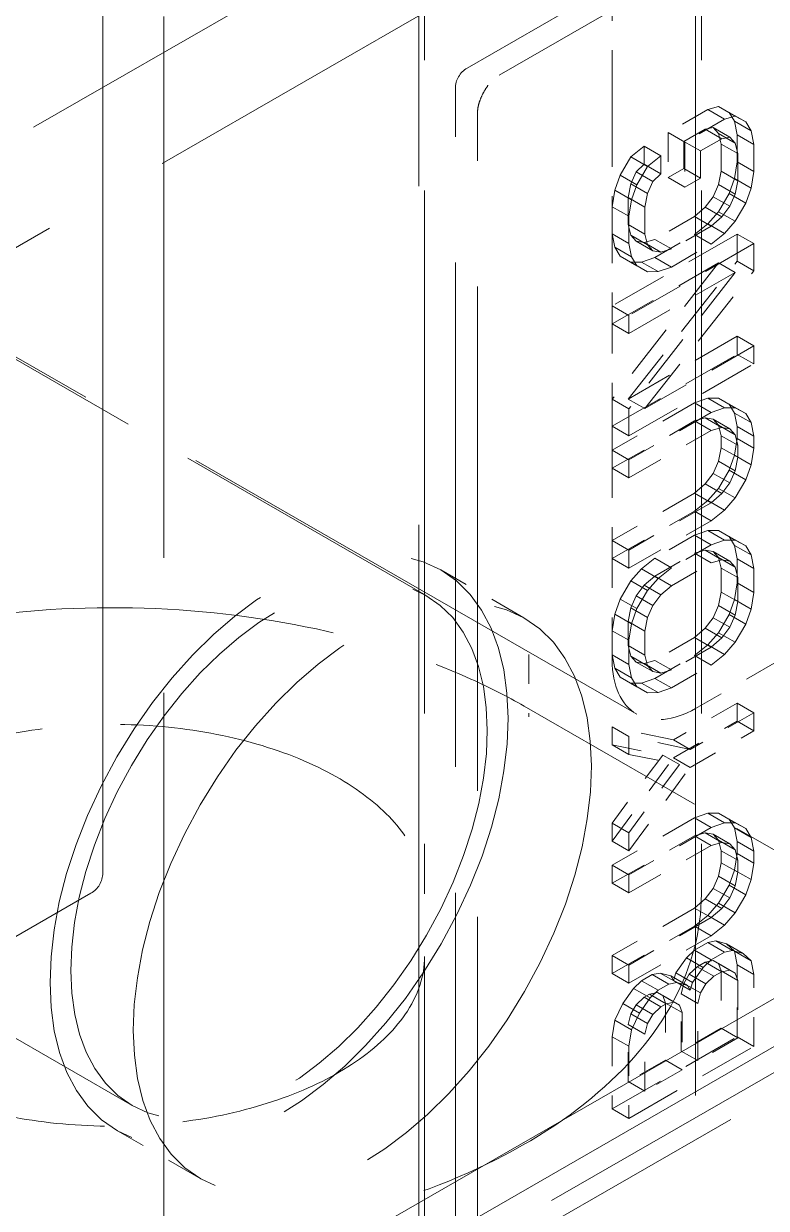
# Model space of a CAD drawing. Header units: millimetres. Extents: x 0 to 2378, y 0 to 1682.
# Drawn here: x 2106.436 to 2108.957, y 1506.38 to 1510.406 of the extents above; entities that cross this region are included whole.
import ezdxf

# ---------------------------------------------------------------- set-up
doc = ezdxf.new("R2010")
doc.units = ezdxf.units.MM
doc.header["$LTSCALE"] = 2
doc.linetypes.add('DASHED', pattern=[0.2067, 0.1654, -0.0413])
doc.layers.add('가려진 것(ISO)', color=2, linetype='DASHED', lineweight=18)

msp = doc.modelspace()

# ---------------------------------------------------------------- linework, layer by layer
at = {"layer": '가려진 것(ISO)', "ltscale": 12.83912}
msp.add_line((2108.7169, 1416.5325), (2108.7169, 1529.354), dxfattribs=at)
at = {"layer": '가려진 것(ISO)', "ltscale": 14.320271}
msp.add_line((2106.7039, 1507.5199), (2106.7039, 1517.1997), dxfattribs=at)
at = {"layer": '가려진 것(ISO)', "ltscale": 13.933224}
msp.add_line((2107.777, 1514.4628), (2107.777, 1505.0447), dxfattribs=at)
at = {"layer": '가려진 것(ISO)', "ltscale": 5.371144}
for p, q in [((2107.797, 1512.0592), (2107.797, 1507.4483)), ((2108.737, 1512.0592), (2108.737, 1507.4483))]:
    msp.add_line(p, q, dxfattribs=at)
at = {"layer": '가려진 것(ISO)', "ltscale": 2.5141}
for p, q in [((2107.9416, 1510.2551), (2109.8084, 1511.3301)), ((2108.0498, 1510.231), (2109.9165, 1511.306))]:
    msp.add_line(p, q, dxfattribs=at)
at = {"layer": '가려진 것(ISO)', "ltscale": 3.047415}
msp.add_line((2108.4341, 1511.1862), (2106.1714, 1509.8832), dxfattribs=at)
at = {"layer": '가려진 것(ISO)', "ltscale": 5.33305}
msp.add_line((2108.4341, 1510.8114), (2104.4743, 1508.5311), dxfattribs=at)
at = {"layer": '가려진 것(ISO)', "ltscale": 1.196747}
msp.add_line((2108.4341, 1510.8114), (2108.4341, 1509.7839), dxfattribs=at)
at = {"layer": '가려진 것(ISO)', "ltscale": 5.561614}
msp.add_line((2106.9116, 1510.4308), (2106.9116, 1505.6563), dxfattribs=at)
at = {"layer": '가려진 것(ISO)', "ltscale": 5.220954}
msp.add_line((2108.5173, 1508.0593), (2104.6408, 1510.2916), dxfattribs=at)
at = {"layer": '가려진 것(ISO)', "ltscale": 5.180675}
for p, q in [((2107.9015, 1505.7384), (2107.9015, 1510.1858)), ((2107.9767, 1505.6569), (2107.9767, 1510.1044))]:
    msp.add_line(p, q, dxfattribs=at)
at = {"layer": '가려진 것(ISO)', "ltscale": 0.182265}
for p, q in [((2108.7591, 1510.1142), (2108.6237, 1510.0362)), ((2108.8156, 1510.0816), (2108.6802, 1510.0036)), ((2108.7139, 1509.7509), (2108.5785, 1509.673)), ((2108.7705, 1509.7183), (2108.6351, 1509.6404)), ((2108.5785, 1509.6116), (2108.7139, 1509.6896)), ((2108.6351, 1509.5791), (2108.7705, 1509.657)), ((2108.7139, 1508.6677), (2108.5785, 1508.5897)), ((2108.7705, 1508.6351), (2108.6351, 1508.5571)), ((2108.5785, 1508.5284), (2108.7139, 1508.6064)), ((2108.6351, 1508.4958), (2108.7705, 1508.5738)), ((2108.7139, 1508.3202), (2108.5785, 1508.2422)), ((2108.5785, 1508.1809), (2108.7139, 1508.2589)), ((2108.7705, 1508.2876), (2108.6351, 1508.2097)), ((2108.6351, 1508.1484), (2108.7705, 1508.2263)), ((2108.8042, 1506.9926), (2108.6688, 1506.9146)), ((2108.8608, 1506.96), (2108.7254, 1506.882))]:
    msp.add_line(p, q, dxfattribs=at)
at = {"layer": '가려진 것(ISO)', "ltscale": 0.049966}
for p, q in [((2108.7952, 1510.1247), (2108.7591, 1510.1142)), ((2108.8517, 1510.0922), (2108.8156, 1510.0816)), ((2108.75, 1509.7819), (2108.7139, 1509.7509)), ((2108.8066, 1509.7494), (2108.7705, 1509.7183)), ((2108.5785, 1509.673), (2108.5424, 1509.6624)), ((2108.6351, 1509.6404), (2108.599, 1509.6298)), ((2108.7139, 1509.056), (2108.75, 1509.0666)), ((2108.7705, 1509.0234), (2108.8066, 1509.034)), ((2108.75, 1508.8418), (2108.7139, 1508.8107)), ((2108.8066, 1508.8092), (2108.7705, 1508.7782)), ((2108.7139, 1508.6064), (2108.75, 1508.6169)), ((2108.7705, 1508.5738), (2108.8066, 1508.5844)), ((2108.5424, 1508.4974), (2108.5785, 1508.5284)), ((2108.599, 1508.4648), (2108.6351, 1508.4958)), ((2108.75, 1508.3512), (2108.7139, 1508.3202)), ((2108.8066, 1508.3187), (2108.7705, 1508.2876)), ((2108.5785, 1508.2422), (2108.5424, 1508.2317)), ((2108.6351, 1508.2097), (2108.599, 1508.1991)), ((2108.7139, 1507.6457), (2108.75, 1507.6563)), ((2108.7705, 1507.6132), (2108.8066, 1507.6237)), ((2108.75, 1507.4315), (2108.7139, 1507.4005)), ((2108.8066, 1507.3989), (2108.7705, 1507.3679))]:
    msp.add_line(p, q, dxfattribs=at)
at = {"layer": '가려진 것(ISO)', "ltscale": 0.076088}
for p, q in [((2108.7591, 1510.1142), (2108.8156, 1510.0816)), ((2108.7952, 1510.1247), (2108.8517, 1510.0922)), ((2108.8313, 1510.1046), (2108.8878, 1510.0721)), ((2108.8493, 1510.0742), (2108.9059, 1510.0416)), ((2108.6237, 1510.0362), (2108.6802, 1510.0036)), ((2108.75, 1510.0476), (2108.8066, 1510.0151)), ((2108.7771, 1510.053), (2108.8337, 1510.0204)), ((2108.7952, 1510.0328), (2108.8517, 1510.0002)), ((2108.8584, 1510.0283), (2108.9149, 1509.9957)), ((2108.5424, 1509.9894), (2108.599, 1509.9568)), ((2108.6778, 1510.0061), (2108.7344, 1509.9735)), ((2108.8042, 1509.9971), (2108.8608, 1509.9645)), ((2108.4973, 1509.9532), (2108.5539, 1509.9206)), ((2108.5153, 1509.9023), (2108.5719, 1509.8697)), ((2108.5424, 1509.9281), (2108.599, 1509.8955)), ((2108.6778, 1509.9141), (2108.7344, 1509.8815)), ((2108.8042, 1509.9051), (2108.8608, 1509.8725)), ((2108.8584, 1509.9363), (2108.9149, 1509.9037)), ((2108.4612, 1509.8915), (2108.5177, 1509.8589)), ((2108.4973, 1509.8612), (2108.5539, 1509.8286)), ((2108.6237, 1509.8829), (2108.6802, 1509.8503)), ((2108.8493, 1509.88), (2108.9059, 1509.8474)), ((2108.4431, 1509.8402), (2108.4997, 1509.8077)), ((2108.7952, 1509.859), (2108.8517, 1509.8264)), ((2108.8313, 1509.8287), (2108.8878, 1509.7961)), ((2108.4341, 1509.7839), (2108.4907, 1509.7514)), ((2108.4883, 1509.8151), (2108.5448, 1509.7826)), ((2108.75, 1509.7819), (2108.8066, 1509.7494)), ((2108.7771, 1509.818), (2108.8337, 1509.7854)), ((2108.7139, 1509.7509), (2108.7705, 1509.7183)), ((2108.7952, 1509.7671), (2108.8517, 1509.7345)), ((2108.4883, 1509.7232), (2108.5448, 1509.6906)), ((2108.7591, 1509.7258), (2108.8156, 1509.6932)), ((2108.4341, 1509.692), (2108.4907, 1509.6594)), ((2108.4973, 1509.6875), (2108.5539, 1509.6549)), ((2108.5153, 1509.6672), (2108.5719, 1509.6346)), ((2108.5424, 1509.6624), (2108.599, 1509.6298)), ((2108.5785, 1509.673), (2108.6351, 1509.6404)), ((2108.7139, 1509.6896), (2108.7705, 1509.657)), ((2108.8584, 1509.691), (2108.9149, 1509.6585)), ((2108.4431, 1509.6461), (2108.4997, 1509.6135)), ((2108.4612, 1509.6156), (2108.5177, 1509.583)), ((2108.4973, 1509.5955), (2108.5539, 1509.5629)), ((2108.5334, 1509.5959), (2108.59, 1509.5633)), ((2108.5785, 1509.6116), (2108.6351, 1509.5791)), ((2108.7952, 1509.5933), (2108.8517, 1509.5607)), ((2108.8584, 1509.5991), (2108.9149, 1509.5665)), ((2108.4341, 1509.4467), (2108.4907, 1509.4141)), ((2108.4341, 1509.3854), (2108.4907, 1509.3528)), ((2108.8584, 1509.3436), (2108.9149, 1509.311)), ((2108.8584, 1509.2823), (2108.9149, 1509.2497)), ((2108.4341, 1509.1299), (2108.4907, 1509.0973)), ((2108.4883, 1509.1304), (2108.5448, 1509.0979)), ((2108.7139, 1509.1173), (2108.7705, 1509.0848)), ((2108.7591, 1509.1331), (2108.8156, 1509.1005)), ((2108.7952, 1509.1335), (2108.8517, 1509.1009)), ((2108.8313, 1509.1134), (2108.8878, 1509.0808)), ((2108.7139, 1509.056), (2108.7705, 1509.0234)), ((2108.75, 1509.0666), (2108.8066, 1509.034)), ((2108.7771, 1509.0617), (2108.8337, 1509.0292)), ((2108.8493, 1509.0829), (2108.9059, 1509.0503)), ((2108.4341, 1509.0379), (2108.4907, 1509.0054)), ((2108.7952, 1509.0415), (2108.8517, 1509.0089)), ((2108.8584, 1509.037), (2108.9149, 1509.0044)), ((2108.8042, 1509.0058), (2108.8608, 1508.9732)), ((2108.8584, 1508.9961), (2108.9149, 1508.9635)), ((2108.4341, 1508.9562), (2108.4907, 1508.9236)), ((2108.8042, 1508.9649), (2108.8608, 1508.9323)), ((2108.8493, 1508.9398), (2108.9059, 1508.9072)), ((2108.4341, 1508.8949), (2108.4907, 1508.8623)), ((2108.7952, 1508.9188), (2108.8517, 1508.8863)), ((2108.7771, 1508.8778), (2108.8337, 1508.8452)), ((2108.8313, 1508.8885), (2108.8878, 1508.856)), ((2108.75, 1508.8418), (2108.8066, 1508.8092)), ((2108.7952, 1508.8269), (2108.8517, 1508.7943)), ((2108.7139, 1508.8107), (2108.7705, 1508.7782)), ((2108.7591, 1508.7856), (2108.8156, 1508.7531)), ((2108.7139, 1508.7494), (2108.7705, 1508.7169)), ((2108.7139, 1508.6677), (2108.7705, 1508.6351)), ((2108.7591, 1508.6834), (2108.8156, 1508.6509)), ((2108.7952, 1508.6838), (2108.8517, 1508.6512)), ((2108.8313, 1508.6637), (2108.8878, 1508.6311)), ((2108.4341, 1508.6496), (2108.4907, 1508.617)), ((2108.75, 1508.6169), (2108.8066, 1508.5844)), ((2108.7771, 1508.6121), (2108.8337, 1508.5795)), ((2108.8493, 1508.6332), (2108.9059, 1508.6007)), ((2108.4341, 1508.5883), (2108.4907, 1508.5557)), ((2108.5785, 1508.5897), (2108.6351, 1508.5571)), ((2108.7139, 1508.6064), (2108.7705, 1508.5738)), ((2108.7952, 1508.5918), (2108.8517, 1508.5593)), ((2108.8584, 1508.5873), (2108.9149, 1508.5548)), ((2108.5334, 1508.5535), (2108.59, 1508.5209)), ((2108.8042, 1508.5561), (2108.8608, 1508.5236)), ((2108.4973, 1508.5123), (2108.5539, 1508.4797)), ((2108.5424, 1508.4974), (2108.599, 1508.4648)), ((2108.5785, 1508.5284), (2108.6351, 1508.4958)), ((2108.8584, 1508.5056), (2108.9149, 1508.473)), ((2108.5153, 1508.4613), (2108.5719, 1508.4288)), ((2108.8042, 1508.4744), (2108.8608, 1508.4418)), ((2108.4612, 1508.4506), (2108.5177, 1508.418)), ((2108.4973, 1508.4203), (2108.5539, 1508.3877)), ((2108.7952, 1508.4283), (2108.8517, 1508.3957)), ((2108.8493, 1508.4493), (2108.9059, 1508.4167)), ((2108.4431, 1508.3993), (2108.4997, 1508.3667)), ((2108.4883, 1508.3742), (2108.5448, 1508.3416)), ((2108.7771, 1508.3873), (2108.8337, 1508.3547)), ((2108.8313, 1508.398), (2108.8878, 1508.3654)), ((2108.4341, 1508.343), (2108.4907, 1508.3104)), ((2108.75, 1508.3512), (2108.8066, 1508.3187)), ((2108.7952, 1508.3363), (2108.8517, 1508.3038)), ((2108.4883, 1508.2925), (2108.5448, 1508.2599)), ((2108.7139, 1508.3202), (2108.7705, 1508.2876)), ((2108.7591, 1508.2951), (2108.8156, 1508.2625)), ((2108.4341, 1508.2613), (2108.4907, 1508.2287)), ((2108.4973, 1508.2568), (2108.5539, 1508.2242)), ((2108.7139, 1508.2589), (2108.7705, 1508.2263)), ((2108.4431, 1508.2154), (2108.4997, 1508.1828)), ((2108.5153, 1508.2365), (2108.5719, 1508.2039)), ((2108.5424, 1508.2317), (2108.599, 1508.1991)), ((2108.5785, 1508.2422), (2108.6351, 1508.2097)), ((2108.4612, 1508.1849), (2108.5177, 1508.1523)), ((2108.5785, 1508.1809), (2108.6351, 1508.1484)), ((2108.4973, 1508.1648), (2108.5539, 1508.1322)), ((2108.5334, 1508.1652), (2108.59, 1508.1326)), ((2108.8584, 1508.0968), (2108.9149, 1508.0642)), ((2108.4341, 1508.016), (2108.4907, 1507.9834)), ((2108.8584, 1508.0355), (2108.9149, 1508.0029)), ((2108.6417, 1507.9721), (2108.6983, 1507.9395)), ((2108.4341, 1507.9547), (2108.4907, 1507.9221)), ((2108.6056, 1507.9206), (2108.6622, 1507.888)), ((2108.6417, 1507.9107), (2108.6983, 1507.8782)), ((2108.4341, 1507.689), (2108.4907, 1507.6564)), ((2108.7139, 1507.7071), (2108.7705, 1507.6745)), ((2108.7591, 1507.7228), (2108.8156, 1507.6903)), ((2108.7952, 1507.7232), (2108.8517, 1507.6906)), ((2108.8313, 1507.7031), (2108.8878, 1507.6705)), ((2108.75, 1507.6563), (2108.8066, 1507.6237)), ((2108.7771, 1507.6515), (2108.8337, 1507.6189)), ((2108.8493, 1507.6726), (2108.9059, 1507.64)), ((2108.4341, 1507.6277), (2108.4907, 1507.5951)), ((2108.7139, 1507.6457), (2108.7705, 1507.6132)), ((2108.7952, 1507.6312), (2108.8517, 1507.5986)), ((2108.8584, 1507.6267), (2108.9149, 1507.5941)), ((2108.8042, 1507.5955), (2108.8608, 1507.563)), ((2108.8584, 1507.5858), (2108.9149, 1507.5533)), ((2108.4341, 1507.5459), (2108.4907, 1507.5133)), ((2108.8042, 1507.5547), (2108.8608, 1507.5221)), ((2108.8493, 1507.5295), (2108.9059, 1507.497)), ((2108.7952, 1507.5086), (2108.8517, 1507.476)), ((2108.4341, 1507.4846), (2108.4907, 1507.452)), ((2108.7771, 1507.4675), (2108.8337, 1507.4349)), ((2108.8313, 1507.4783), (2108.8878, 1507.4457)), ((2108.75, 1507.4315), (2108.8066, 1507.3989)), ((2108.7952, 1507.4166), (2108.8517, 1507.384)), ((2108.7139, 1507.4005), (2108.7705, 1507.3679)), ((2108.7591, 1507.3754), (2108.8156, 1507.3428)), ((2108.7139, 1507.3392), (2108.7705, 1507.3066)), ((2108.7861, 1507.2888), (2108.8427, 1507.2562)), ((2108.7139, 1507.2574), (2108.7705, 1507.2248)), ((2108.7591, 1507.2834), (2108.8156, 1507.2508)), ((2108.8223, 1507.2789), (2108.8788, 1507.2463)), ((2108.8493, 1507.2536), (2108.9059, 1507.221)), ((2108.4341, 1507.2393), (2108.4907, 1507.2068)), ((2108.6869, 1507.2316), (2108.7434, 1507.199)), ((2108.75, 1507.2169), (2108.8066, 1507.1843)), ((2108.7771, 1507.2223), (2108.8337, 1507.1897)), ((2108.7952, 1507.2122), (2108.8517, 1507.1796)), ((2108.8584, 1507.2077), (2108.9149, 1507.1752)), ((2108.4341, 1507.178), (2108.4907, 1507.1454)), ((2108.5695, 1507.1742), (2108.6261, 1507.1417)), ((2108.5966, 1507.1796), (2108.6532, 1507.147)), ((2108.6327, 1507.1697), (2108.6893, 1507.1372)), ((2108.6507, 1507.1801), (2108.7073, 1507.1476)), ((2108.6959, 1507.1755), (2108.7524, 1507.1429)), ((2108.723, 1507.2013), (2108.7795, 1507.1687)), ((2108.8042, 1507.1868), (2108.8608, 1507.1542)), ((2108.5063, 1507.1276), (2108.5629, 1507.0951)), ((2108.5334, 1507.1534), (2108.59, 1507.1209)), ((2108.6417, 1507.1545), (2108.6983, 1507.1219)), ((2108.6778, 1507.1446), (2108.7344, 1507.1121)), ((2108.5424, 1507.0973), (2108.599, 1507.0647)), ((2108.5605, 1507.1077), (2108.617, 1507.0751)), ((2108.5876, 1507.1131), (2108.6441, 1507.0805)), ((2108.6056, 1507.1031), (2108.6622, 1507.0705)), ((2108.6688, 1507.1088), (2108.7254, 1507.0762)), ((2108.4702, 1507.0762), (2108.5268, 1507.0436)), ((2108.5153, 1507.0715), (2108.5719, 1507.0389)), ((2108.6146, 1507.0776), (2108.6712, 1507.045)), ((2108.4431, 1507.0197), (2108.4997, 1506.9871)), ((2108.4883, 1507.0048), (2108.5448, 1506.9722)), ((2108.4973, 1507.0407), (2108.5539, 1507.0081)), ((2108.4341, 1506.9634), (2108.4907, 1506.9308)), ((2108.8042, 1506.9926), (2108.8608, 1506.96)), ((2108.8584, 1506.9625), (2108.9149, 1506.9299)), ((2108.6146, 1506.8834), (2108.6712, 1506.8509)), ((2108.6688, 1506.9146), (2108.7254, 1506.882)), ((2108.4883, 1506.8107), (2108.5448, 1506.7781)), ((2108.4341, 1506.7181), (2108.4907, 1506.6856))]:
    msp.add_line(p, q, dxfattribs=at)
at = {"layer": '가려진 것(ISO)', "ltscale": 0.067961}
for p, q in [((2108.8313, 1510.1046), (2108.7952, 1510.1247)), ((2108.8878, 1510.0721), (2108.8517, 1510.0922)), ((2108.4973, 1509.9532), (2108.4612, 1509.8915)), ((2108.5539, 1509.9206), (2108.5177, 1509.8589)), ((2108.7952, 1509.7671), (2108.8313, 1509.8287)), ((2108.8517, 1509.7345), (2108.8878, 1509.7961)), ((2108.4612, 1509.6156), (2108.4973, 1509.5955)), ((2108.5177, 1509.583), (2108.5539, 1509.5629)), ((2108.8313, 1509.1134), (2108.7952, 1509.1335)), ((2108.8878, 1509.0808), (2108.8517, 1509.1009)), ((2108.7952, 1508.8269), (2108.8313, 1508.8885)), ((2108.8517, 1508.7943), (2108.8878, 1508.856)), ((2108.8313, 1508.6637), (2108.7952, 1508.6838)), ((2108.8878, 1508.6311), (2108.8517, 1508.6512)), ((2108.4973, 1508.5123), (2108.4612, 1508.4506)), ((2108.5539, 1508.4797), (2108.5177, 1508.418)), ((2108.7952, 1508.3363), (2108.8313, 1508.398)), ((2108.8517, 1508.3038), (2108.8878, 1508.3654)), ((2108.4612, 1508.1849), (2108.4973, 1508.1648)), ((2108.5177, 1508.1523), (2108.5539, 1508.1322)), ((2108.8313, 1507.7031), (2108.7952, 1507.7232)), ((2108.8878, 1507.6705), (2108.8517, 1507.6906)), ((2108.7952, 1507.4166), (2108.8313, 1507.4783)), ((2108.8517, 1507.384), (2108.8878, 1507.4457))]:
    msp.add_line(p, q, dxfattribs=at)
at = {"layer": '가려진 것(ISO)', "ltscale": 0.053366}
for p, q in [((2108.8493, 1510.0742), (2108.8313, 1510.1046)), ((2108.9059, 1510.0416), (2108.8878, 1510.0721)), ((2108.4612, 1509.8915), (2108.4431, 1509.8402)), ((2108.8313, 1509.8287), (2108.8493, 1509.88)), ((2108.5177, 1509.8589), (2108.4997, 1509.8077)), ((2108.8878, 1509.7961), (2108.9059, 1509.8474)), ((2108.4431, 1509.6461), (2108.4612, 1509.6156)), ((2108.4997, 1509.6135), (2108.5177, 1509.583)), ((2108.8493, 1509.0829), (2108.8313, 1509.1134)), ((2108.9059, 1509.0503), (2108.8878, 1509.0808)), ((2108.8313, 1508.8885), (2108.8493, 1508.9398)), ((2108.8878, 1508.856), (2108.9059, 1508.9072)), ((2108.8493, 1508.6332), (2108.8313, 1508.6637)), ((2108.9059, 1508.6007), (2108.8878, 1508.6311)), ((2108.4612, 1508.4506), (2108.4431, 1508.3993)), ((2108.5177, 1508.418), (2108.4997, 1508.3667)), ((2108.8313, 1508.398), (2108.8493, 1508.4493)), ((2108.8878, 1508.3654), (2108.9059, 1508.4167)), ((2108.4431, 1508.2154), (2108.4612, 1508.1849)), ((2108.4997, 1508.1828), (2108.5177, 1508.1523)), ((2108.8493, 1507.6726), (2108.8313, 1507.7031)), ((2108.9059, 1507.64), (2108.8878, 1507.6705)), ((2108.8313, 1507.4783), (2108.8493, 1507.5295)), ((2108.8878, 1507.4457), (2108.9059, 1507.497))]:
    msp.add_line(p, q, dxfattribs=at)
at = {"layer": '가려진 것(ISO)', "ltscale": 0.060651}
for p, q in [((2108.8584, 1510.0283), (2108.8493, 1510.0742)), ((2108.9149, 1509.9957), (2108.9059, 1510.0416)), ((2108.8493, 1509.88), (2108.8584, 1509.9363)), ((2108.9059, 1509.8474), (2108.9149, 1509.9037)), ((2108.4431, 1509.8402), (2108.4341, 1509.7839)), ((2108.4997, 1509.8077), (2108.4907, 1509.7514)), ((2108.4341, 1509.692), (2108.4431, 1509.6461)), ((2108.4907, 1509.6594), (2108.4997, 1509.6135)), ((2108.8584, 1509.037), (2108.8493, 1509.0829)), ((2108.9149, 1509.0044), (2108.9059, 1509.0503)), ((2108.8493, 1508.9398), (2108.8584, 1508.9961)), ((2108.9059, 1508.9072), (2108.9149, 1508.9635)), ((2108.8584, 1508.5873), (2108.8493, 1508.6332)), ((2108.9149, 1508.5548), (2108.9059, 1508.6007)), ((2108.8493, 1508.4493), (2108.8584, 1508.5056)), ((2108.9059, 1508.4167), (2108.9149, 1508.473)), ((2108.4431, 1508.3993), (2108.4341, 1508.343)), ((2108.4997, 1508.3667), (2108.4907, 1508.3104)), ((2108.4341, 1508.2613), (2108.4431, 1508.2154)), ((2108.4907, 1508.2287), (2108.4997, 1508.1828)), ((2108.8584, 1507.6267), (2108.8493, 1507.6726)), ((2108.9149, 1507.5941), (2108.9059, 1507.64)), ((2108.8493, 1507.5295), (2108.8584, 1507.5858)), ((2108.9059, 1507.497), (2108.9149, 1507.5533)), ((2108.8584, 1507.2077), (2108.8493, 1507.2536)), ((2108.9149, 1507.1752), (2108.9059, 1507.221)), ((2108.4431, 1507.0197), (2108.4341, 1506.9634)), ((2108.4997, 1506.9871), (2108.4907, 1506.9308))]:
    msp.add_line(p, q, dxfattribs=at)
at = {"layer": '가려진 것(ISO)', "ltscale": 0.178465}
for p, q in [((2108.6237, 1510.0362), (2108.6237, 1509.8829)), ((2108.6802, 1510.0036), (2108.6802, 1509.8503))]:
    msp.add_line(p, q, dxfattribs=at)
at = {"layer": '가려진 것(ISO)', "ltscale": 0.097161}
for p, q in [((2108.6778, 1510.0061), (2108.75, 1510.0476)), ((2108.7344, 1509.9735), (2108.8066, 1510.0151))]:
    msp.add_line(p, q, dxfattribs=at)
at = {"layer": '가려진 것(ISO)', "ltscale": 0.038266}
for p, q in [((2108.75, 1510.0476), (2108.7771, 1510.053)), ((2108.8066, 1510.0151), (2108.8337, 1510.0204)), ((2108.5153, 1509.9023), (2108.5424, 1509.9281)), ((2108.5719, 1509.8697), (2108.599, 1509.8955)), ((2108.7861, 1507.2888), (2108.7591, 1507.2834)), ((2108.7139, 1507.2574), (2108.6869, 1507.2316)), ((2108.8427, 1507.2562), (2108.8156, 1507.2508)), ((2108.7705, 1507.2248), (2108.7434, 1507.199)), ((2108.75, 1507.2169), (2108.7771, 1507.2223)), ((2108.5966, 1507.1796), (2108.5695, 1507.1742)), ((2108.6959, 1507.1755), (2108.723, 1507.2013)), ((2108.7524, 1507.1429), (2108.7795, 1507.1687)), ((2108.8066, 1507.1843), (2108.8337, 1507.1897)), ((2108.5334, 1507.1534), (2108.5063, 1507.1276)), ((2108.6532, 1507.147), (2108.6261, 1507.1417)), ((2108.5605, 1507.1077), (2108.5876, 1507.1131)), ((2108.59, 1507.1209), (2108.5629, 1507.0951)), ((2108.617, 1507.0751), (2108.6441, 1507.0805))]:
    msp.add_line(p, q, dxfattribs=at)
at = {"layer": '가려진 것(ISO)', "ltscale": 0.043105}
for p, q in [((2108.7771, 1510.053), (2108.7952, 1510.0328)), ((2108.8337, 1510.0204), (2108.8517, 1510.0002)), ((2108.4973, 1509.8612), (2108.5153, 1509.9023)), ((2108.5539, 1509.8286), (2108.5719, 1509.8697)), ((2108.7952, 1509.859), (2108.7771, 1509.818)), ((2108.8517, 1509.8264), (2108.8337, 1509.7854)), ((2108.5153, 1509.6672), (2108.4973, 1509.6875)), ((2108.5719, 1509.6346), (2108.5539, 1509.6549)), ((2108.7771, 1509.0617), (2108.7952, 1509.0415)), ((2108.8337, 1509.0292), (2108.8517, 1509.0089)), ((2108.7952, 1508.9188), (2108.7771, 1508.8778)), ((2108.8517, 1508.8863), (2108.8337, 1508.8452)), ((2108.7771, 1508.6121), (2108.7952, 1508.5918)), ((2108.8337, 1508.5795), (2108.8517, 1508.5593)), ((2108.4973, 1508.4203), (2108.5153, 1508.4613)), ((2108.5539, 1508.3877), (2108.5719, 1508.4288)), ((2108.7952, 1508.4283), (2108.7771, 1508.3873)), ((2108.8517, 1508.3957), (2108.8337, 1508.3547)), ((2108.5153, 1508.2365), (2108.4973, 1508.2568)), ((2108.5719, 1508.2039), (2108.5539, 1508.2242)), ((2108.7771, 1507.6515), (2108.7952, 1507.6312)), ((2108.8337, 1507.6189), (2108.8517, 1507.5986)), ((2108.7952, 1507.5086), (2108.7771, 1507.4675)), ((2108.8517, 1507.476), (2108.8337, 1507.4349))]:
    msp.add_line(p, q, dxfattribs=at)
at = {"layer": '가려진 것(ISO)', "ltscale": 0.049045}
for p, q in [((2108.7952, 1510.0328), (2108.8042, 1509.9971)), ((2108.8517, 1510.0002), (2108.8608, 1509.9645)), ((2108.8042, 1509.9051), (2108.7952, 1509.859)), ((2108.4883, 1509.8151), (2108.4973, 1509.8612)), ((2108.8608, 1509.8725), (2108.8517, 1509.8264)), ((2108.5448, 1509.7826), (2108.5539, 1509.8286)), ((2108.4973, 1509.6875), (2108.4883, 1509.7232)), ((2108.5539, 1509.6549), (2108.5448, 1509.6906)), ((2108.7952, 1509.0415), (2108.8042, 1509.0058)), ((2108.8517, 1509.0089), (2108.8608, 1508.9732)), ((2108.8042, 1508.9649), (2108.7952, 1508.9188)), ((2108.8608, 1508.9323), (2108.8517, 1508.8863)), ((2108.7952, 1508.5918), (2108.8042, 1508.5561)), ((2108.8517, 1508.5593), (2108.8608, 1508.5236)), ((2108.8042, 1508.4744), (2108.7952, 1508.4283)), ((2108.4883, 1508.3742), (2108.4973, 1508.4203)), ((2108.8608, 1508.4418), (2108.8517, 1508.3957)), ((2108.5448, 1508.3416), (2108.5539, 1508.3877)), ((2108.4973, 1508.2568), (2108.4883, 1508.2925)), ((2108.5539, 1508.2242), (2108.5448, 1508.2599)), ((2108.7952, 1507.6312), (2108.8042, 1507.5955)), ((2108.8517, 1507.5986), (2108.8608, 1507.563)), ((2108.8042, 1507.5547), (2108.7952, 1507.5086)), ((2108.8608, 1507.5221), (2108.8517, 1507.476))]:
    msp.add_line(p, q, dxfattribs=at)
at = {"layer": '가려진 것(ISO)', "ltscale": 0.107039}
for p, q in [((2108.8584, 1509.9363), (2108.8584, 1510.0283)), ((2108.6778, 1509.9141), (2108.6778, 1510.0061)), ((2108.8042, 1509.9971), (2108.8042, 1509.9051)), ((2108.9149, 1509.9037), (2108.9149, 1509.9957)), ((2108.7344, 1509.8815), (2108.7344, 1509.9735)), ((2108.8608, 1509.9645), (2108.8608, 1509.8725)), ((2108.4341, 1509.7839), (2108.4341, 1509.692)), ((2108.4883, 1509.7232), (2108.4883, 1509.8151)), ((2108.5448, 1509.6906), (2108.5448, 1509.7826)), ((2108.4907, 1509.7514), (2108.4907, 1509.6594)), ((2108.8584, 1509.5991), (2108.8584, 1509.691)), ((2108.9149, 1509.5665), (2108.9149, 1509.6585)), ((2108.4341, 1509.1299), (2108.4341, 1509.0379)), ((2108.4907, 1509.0973), (2108.4907, 1509.0054))]:
    msp.add_line(p, q, dxfattribs=at)
at = {"layer": '가려진 것(ISO)', "ltscale": 0.061843}
for p, q in [((2108.5424, 1509.9894), (2108.4973, 1509.9532)), ((2108.599, 1509.9568), (2108.5539, 1509.9206)), ((2108.7139, 1509.6896), (2108.7591, 1509.7258)), ((2108.7705, 1509.657), (2108.8156, 1509.6932)), ((2108.5334, 1509.5959), (2108.5785, 1509.6116)), ((2108.59, 1509.5633), (2108.6351, 1509.5791)), ((2108.7591, 1509.1331), (2108.7139, 1509.1173)), ((2108.8156, 1509.1005), (2108.7705, 1509.0848)), ((2108.7139, 1508.7494), (2108.7591, 1508.7856)), ((2108.7705, 1508.7169), (2108.8156, 1508.7531)), ((2108.7591, 1508.6834), (2108.7139, 1508.6677)), ((2108.8156, 1508.6509), (2108.7705, 1508.6351)), ((2108.5785, 1508.5897), (2108.5334, 1508.5535)), ((2108.6351, 1508.5571), (2108.59, 1508.5209)), ((2108.7139, 1508.2589), (2108.7591, 1508.2951)), ((2108.7705, 1508.2263), (2108.8156, 1508.2625)), ((2108.5334, 1508.1652), (2108.5785, 1508.1809)), ((2108.59, 1508.1326), (2108.6351, 1508.1484)), ((2108.7591, 1507.7228), (2108.7139, 1507.7071)), ((2108.8156, 1507.6903), (2108.7705, 1507.6745)), ((2108.7139, 1507.3392), (2108.7591, 1507.3754)), ((2108.7705, 1507.3066), (2108.8156, 1507.3428))]:
    msp.add_line(p, q, dxfattribs=at)
at = {"layer": '가려진 것(ISO)', "ltscale": 0.071326}
for p, q in [((2108.5424, 1509.9281), (2108.5424, 1509.9894)), ((2108.599, 1509.8955), (2108.599, 1509.9568)), ((2108.4341, 1509.4467), (2108.4341, 1509.3854)), ((2108.4907, 1509.4141), (2108.4907, 1509.3528)), ((2108.8584, 1509.2823), (2108.8584, 1509.3436)), ((2108.9149, 1509.2497), (2108.9149, 1509.311)), ((2108.4341, 1508.9562), (2108.4341, 1508.8949)), ((2108.4907, 1508.9236), (2108.4907, 1508.8623)), ((2108.4341, 1508.6496), (2108.4341, 1508.5883)), ((2108.4907, 1508.617), (2108.4907, 1508.5557)), ((2108.8584, 1508.0355), (2108.8584, 1508.0968)), ((2108.9149, 1508.0029), (2108.9149, 1508.0642)), ((2108.4341, 1508.016), (2108.4341, 1507.9547)), ((2108.4907, 1507.9834), (2108.4907, 1507.9221)), ((2108.4341, 1507.689), (2108.4341, 1507.6277)), ((2108.4907, 1507.6564), (2108.4907, 1507.5951)), ((2108.4341, 1507.5459), (2108.4341, 1507.4846)), ((2108.4907, 1507.5133), (2108.4907, 1507.452)), ((2108.4341, 1507.2393), (2108.4341, 1507.178)), ((2108.4907, 1507.2068), (2108.4907, 1507.1454))]:
    msp.add_line(p, q, dxfattribs=at)
at = {"layer": '가려진 것(ISO)', "ltscale": 0.072846}
for p, q in [((2108.6237, 1509.8829), (2108.6778, 1509.9141)), ((2108.6802, 1509.8503), (2108.7344, 1509.8815))]:
    msp.add_line(p, q, dxfattribs=at)
at = {"layer": '가려진 것(ISO)', "ltscale": 0.043456}
for p, q in [((2108.7771, 1509.818), (2108.75, 1509.7819)), ((2108.8337, 1509.7854), (2108.8066, 1509.7494)), ((2108.5424, 1509.6624), (2108.5153, 1509.6672)), ((2108.599, 1509.6298), (2108.5719, 1509.6346)), ((2108.75, 1509.0666), (2108.7771, 1509.0617)), ((2108.8066, 1509.034), (2108.8337, 1509.0292)), ((2108.7771, 1508.8778), (2108.75, 1508.8418)), ((2108.8337, 1508.8452), (2108.8066, 1508.8092)), ((2108.75, 1508.6169), (2108.7771, 1508.6121)), ((2108.8066, 1508.5844), (2108.8337, 1508.5795)), ((2108.5153, 1508.4613), (2108.5424, 1508.4974)), ((2108.5719, 1508.4288), (2108.599, 1508.4648)), ((2108.7771, 1508.3873), (2108.75, 1508.3512)), ((2108.8337, 1508.3547), (2108.8066, 1508.3187)), ((2108.5424, 1508.2317), (2108.5153, 1508.2365)), ((2108.599, 1508.1991), (2108.5719, 1508.2039)), ((2108.75, 1507.6563), (2108.7771, 1507.6515)), ((2108.8066, 1507.6237), (2108.8337, 1507.6189)), ((2108.7771, 1507.4675), (2108.75, 1507.4315)), ((2108.8337, 1507.4349), (2108.8066, 1507.3989))]:
    msp.add_line(p, q, dxfattribs=at)
at = {"layer": '가려진 것(ISO)', "ltscale": 0.054046}
for p, q in [((2108.7591, 1509.7258), (2108.7952, 1509.7671)), ((2108.8156, 1509.6932), (2108.8517, 1509.7345)), ((2108.4973, 1509.5955), (2108.5334, 1509.5959)), ((2108.5539, 1509.5629), (2108.59, 1509.5633)), ((2108.7952, 1509.1335), (2108.7591, 1509.1331)), ((2108.8517, 1509.1009), (2108.8156, 1509.1005)), ((2108.7591, 1508.7856), (2108.7952, 1508.8269)), ((2108.8156, 1508.7531), (2108.8517, 1508.7943)), ((2108.7952, 1508.6838), (2108.7591, 1508.6834)), ((2108.8517, 1508.6512), (2108.8156, 1508.6509)), ((2108.5334, 1508.5535), (2108.4973, 1508.5123)), ((2108.59, 1508.5209), (2108.5539, 1508.4797)), ((2108.7591, 1508.2951), (2108.7952, 1508.3363)), ((2108.8156, 1508.2625), (2108.8517, 1508.3038)), ((2108.4973, 1508.1648), (2108.5334, 1508.1652)), ((2108.5539, 1508.1322), (2108.59, 1508.1326)), ((2108.7952, 1507.7232), (2108.7591, 1507.7228)), ((2108.8517, 1507.6906), (2108.8156, 1507.6903)), ((2108.7591, 1507.3754), (2108.7952, 1507.4166)), ((2108.8156, 1507.3428), (2108.8517, 1507.384))]:
    msp.add_line(p, q, dxfattribs=at)
at = {"layer": '가려진 것(ISO)', "ltscale": 2.822714}
for p, q in [((2107.8018, 1508.4631), (2105.7059, 1509.6701)), ((2106.8037, 1506.73), (2104.7078, 1507.9369))]:
    msp.add_line(p, q, dxfattribs=at)
at = {"layer": '가려진 것(ISO)', "ltscale": 0.285604}
for p, q in [((2108.4341, 1509.692), (2108.4341, 1509.4467)), ((2108.4341, 1508.8949), (2108.4341, 1508.6496)), ((2108.4341, 1508.5883), (2108.4341, 1508.343)), ((2108.8584, 1506.9625), (2108.8584, 1507.2077)), ((2108.9149, 1506.9299), (2108.9149, 1507.1752)), ((2108.4341, 1506.9634), (2108.4341, 1506.7181)), ((2108.4907, 1506.9308), (2108.4907, 1506.6856))]:
    msp.add_line(p, q, dxfattribs=at)
at = {"layer": '가려진 것(ISO)', "ltscale": 0.571309}
for p, q in [((2108.8584, 1509.691), (2108.4341, 1509.4467)), ((2108.9149, 1509.6585), (2108.4907, 1509.4141)), ((2108.4341, 1509.0379), (2108.8584, 1509.2823)), ((2108.4907, 1509.0054), (2108.9149, 1509.2497)), ((2108.4341, 1506.7181), (2108.8584, 1506.9625)), ((2108.4907, 1506.6856), (2108.9149, 1506.9299))]:
    msp.add_line(p, q, dxfattribs=at)
at = {"layer": '가려진 것(ISO)', "ltscale": 0.570044}
for p, q in [((2108.7952, 1509.5933), (2108.4341, 1509.1299)), ((2108.8517, 1509.5607), (2108.4907, 1509.0973))]:
    msp.add_line(p, q, dxfattribs=at)
at = {"layer": '가려진 것(ISO)', "ltscale": 0.486206}
for p, q in [((2108.4341, 1509.3854), (2108.7952, 1509.5933)), ((2108.4907, 1509.3528), (2108.8517, 1509.5607))]:
    msp.add_line(p, q, dxfattribs=at)
at = {"layer": '가려진 것(ISO)', "ltscale": 0.580449}
for p, q in [((2108.4883, 1509.1304), (2108.8584, 1509.5991)), ((2108.5448, 1509.0979), (2108.9149, 1509.5665))]:
    msp.add_line(p, q, dxfattribs=at)
at = {"layer": '가려진 것(ISO)', "ltscale": 0.297509}
msp.add_line((2108.4341, 1509.3854), (2108.4341, 1509.1299), dxfattribs=at)
at = {"layer": '가려진 것(ISO)', "ltscale": 0.498363}
for p, q in [((2108.8584, 1509.3436), (2108.4883, 1509.1304)), ((2108.9149, 1509.311), (2108.5448, 1509.0979))]:
    msp.add_line(p, q, dxfattribs=at)
at = {"layer": '가려진 것(ISO)', "ltscale": 0.376787}
for p, q in [((2108.7139, 1509.1173), (2108.4341, 1508.9562)), ((2108.4341, 1508.8949), (2108.7139, 1509.056)), ((2108.7705, 1509.0848), (2108.4907, 1508.9236)), ((2108.4907, 1508.8623), (2108.7705, 1509.0234)), ((2108.7139, 1508.8107), (2108.4341, 1508.6496)), ((2108.7705, 1508.7782), (2108.4907, 1508.617)), ((2108.4341, 1508.5883), (2108.7139, 1508.7494)), ((2108.4907, 1508.5557), (2108.7705, 1508.7169)), ((2108.7139, 1507.7071), (2108.4341, 1507.5459)), ((2108.7705, 1507.6745), (2108.4907, 1507.5133)), ((2108.4341, 1507.4846), (2108.7139, 1507.6457)), ((2108.4907, 1507.452), (2108.7705, 1507.6132)), ((2108.7139, 1507.4005), (2108.4341, 1507.2393)), ((2108.7705, 1507.3679), (2108.4907, 1507.2068)), ((2108.4341, 1507.178), (2108.7139, 1507.3392)), ((2108.4907, 1507.1454), (2108.7705, 1507.3066))]:
    msp.add_line(p, q, dxfattribs=at)
at = {"layer": '가려진 것(ISO)', "ltscale": 0.095135}
for p, q in [((2108.4341, 1509.0379), (2108.4341, 1508.9562)), ((2108.8584, 1508.5056), (2108.8584, 1508.5873)), ((2108.8042, 1508.5561), (2108.8042, 1508.4744)), ((2108.9149, 1508.473), (2108.9149, 1508.5548)), ((2108.8608, 1508.5236), (2108.8608, 1508.4418)), ((2108.4883, 1508.2925), (2108.4883, 1508.3742)), ((2108.4341, 1508.343), (2108.4341, 1508.2613)), ((2108.5448, 1508.2599), (2108.5448, 1508.3416)), ((2108.4907, 1508.3104), (2108.4907, 1508.2287))]:
    msp.add_line(p, q, dxfattribs=at)
at = {"layer": '가려진 것(ISO)', "ltscale": 0.047517}
for p, q in [((2108.8584, 1508.9961), (2108.8584, 1509.037)), ((2108.8042, 1509.0058), (2108.8042, 1508.9649)), ((2108.9149, 1508.9635), (2108.9149, 1509.0044)), ((2108.8608, 1508.9732), (2108.8608, 1508.9323)), ((2108.8584, 1507.5858), (2108.8584, 1507.6267)), ((2108.8042, 1507.5955), (2108.8042, 1507.5547)), ((2108.9149, 1507.5533), (2108.9149, 1507.5941)), ((2108.8608, 1507.563), (2108.8608, 1507.5221))]:
    msp.add_line(p, q, dxfattribs=at)
at = {"layer": '가려진 것(ISO)', "ltscale": 0.380839}
for p, q in [((2108.1345, 1508.3869), (2107.8517, 1508.5498)), ((2108.9998, 1508.2418), (2108.7169, 1508.0789)), ((2107.0366, 1506.4804), (2106.7538, 1506.6433))]:
    msp.add_line(p, q, dxfattribs=at)
at = {"layer": '가려진 것(ISO)', "ltscale": 0.247511}
msp.add_line((2108.1513, 1508.2626), (2108.1513, 1508.0501), dxfattribs=at)
at = {"layer": '가려진 것(ISO)', "ltscale": 0.021148}
msp.add_line((2108.4341, 1508.2613), (2108.4341, 1508.243), dxfattribs=at)
at = {"layer": '가려진 것(ISO)', "ltscale": 0.291683}
for p, q in [((2108.8584, 1508.0968), (2108.6417, 1507.9721)), ((2108.9149, 1508.0642), (2108.6983, 1507.9395)), ((2108.6417, 1507.9107), (2108.8584, 1508.0355)), ((2108.6983, 1507.8782), (2108.9149, 1508.0029))]:
    msp.add_line(p, q, dxfattribs=at)
at = {"layer": '가려진 것(ISO)', "ltscale": 2.018878}
msp.add_line((2108.1346, 1508.0868), (2109.6337, 1507.2236), dxfattribs=at)
at = {"layer": '가려진 것(ISO)', "ltscale": 0.338233}
for p, q in [((2108.6417, 1507.9721), (2108.4341, 1508.016)), ((2108.6983, 1507.9395), (2108.4907, 1507.9834)), ((2108.4341, 1507.6277), (2108.6417, 1507.9107)), ((2108.4907, 1507.5951), (2108.6983, 1507.8782))]:
    msp.add_line(p, q, dxfattribs=at)
at = {"layer": '가려진 것(ISO)', "ltscale": 0.277944}
for p, q in [((2108.4341, 1507.9547), (2108.6056, 1507.9206)), ((2108.6056, 1507.9206), (2108.4341, 1507.689)), ((2108.4907, 1507.9221), (2108.6622, 1507.888)), ((2108.6622, 1507.888), (2108.4907, 1507.6564))]:
    msp.add_line(p, q, dxfattribs=at)
at = {"layer": '가려진 것(ISO)', "ltscale": 0.990342}
msp.add_line((2106.6638, 1507.4506), (2105.9284, 1507.0271), dxfattribs=at)
at = {"layer": '가려진 것(ISO)', "ltscale": 0.060235}
for p, q in [((2108.8223, 1507.2789), (2108.7861, 1507.2888)), ((2108.8788, 1507.2463), (2108.8427, 1507.2562)), ((2108.6869, 1507.2316), (2108.6507, 1507.1801)), ((2108.6327, 1507.1697), (2108.5966, 1507.1796)), ((2108.7434, 1507.199), (2108.7073, 1507.1476)), ((2108.5063, 1507.1276), (2108.4702, 1507.0762)), ((2108.6893, 1507.1372), (2108.6532, 1507.147)), ((2108.5629, 1507.0951), (2108.5268, 1507.0436))]:
    msp.add_line(p, q, dxfattribs=at)
at = {"layer": '가려진 것(ISO)', "ltscale": 0.060688}
for p, q in [((2108.7591, 1507.2834), (2108.7139, 1507.2574)), ((2108.8156, 1507.2508), (2108.7705, 1507.2248))]:
    msp.add_line(p, q, dxfattribs=at)
at = {"layer": '가려진 것(ISO)', "ltscale": 0.059881}
for p, q in [((2108.8493, 1507.2536), (2108.8223, 1507.2789)), ((2108.9059, 1507.221), (2108.8788, 1507.2463)), ((2108.4702, 1507.0762), (2108.4431, 1507.0197)), ((2108.5268, 1507.0436), (2108.4997, 1506.9871))]:
    msp.add_line(p, q, dxfattribs=at)
at = {"layer": '가려진 것(ISO)', "ltscale": 3.656918}
msp.add_line((2106.9184, 1505.6521), (2109.6337, 1507.2157), dxfattribs=at)
at = {"layer": '가려진 것(ISO)', "ltscale": 2.704569}
msp.add_line((2107.797, 1507.2357), (2107.797, 1504.9139), dxfattribs=at)
at = {"layer": '가려진 것(ISO)', "ltscale": 0.036373}
for p, q in [((2108.723, 1507.2013), (2108.75, 1507.2169)), ((2108.7795, 1507.1687), (2108.8066, 1507.1843))]:
    msp.add_line(p, q, dxfattribs=at)
at = {"layer": '가려진 것(ISO)', "ltscale": 0.033931}
for p, q in [((2108.7771, 1507.2223), (2108.7952, 1507.2122)), ((2108.6778, 1507.1446), (2108.6959, 1507.1755)), ((2108.8337, 1507.1897), (2108.8517, 1507.1796)), ((2108.7344, 1507.1121), (2108.7524, 1507.1429)), ((2108.5876, 1507.1131), (2108.6056, 1507.1031)), ((2108.4973, 1507.0407), (2108.5153, 1507.0715)), ((2108.6441, 1507.0805), (2108.6622, 1507.0705)), ((2108.5539, 1507.0081), (2108.5719, 1507.0389))]:
    msp.add_line(p, q, dxfattribs=at)
at = {"layer": '가려진 것(ISO)', "ltscale": 0.037626}
for p, q in [((2108.7952, 1507.2122), (2108.8042, 1507.1868)), ((2108.8517, 1507.1796), (2108.8608, 1507.1542)), ((2108.6688, 1507.1088), (2108.6778, 1507.1446)), ((2108.6056, 1507.1031), (2108.6146, 1507.0776)), ((2108.7254, 1507.0762), (2108.7344, 1507.1121)), ((2108.6622, 1507.0705), (2108.6712, 1507.045)), ((2108.4883, 1507.0048), (2108.4973, 1507.0407)), ((2108.5448, 1506.9722), (2108.5539, 1507.0081))]:
    msp.add_line(p, q, dxfattribs=at)
at = {"layer": '가려진 것(ISO)', "ltscale": 0.048531}
for p, q in [((2108.5695, 1507.1742), (2108.5334, 1507.1534)), ((2108.6261, 1507.1417), (2108.59, 1507.1209))]:
    msp.add_line(p, q, dxfattribs=at)
at = {"layer": '가려진 것(ISO)', "ltscale": 0.026633}
for p, q in [((2108.6417, 1507.1545), (2108.6327, 1507.1697)), ((2108.6507, 1507.1801), (2108.6417, 1507.1545)), ((2108.6983, 1507.1219), (2108.6893, 1507.1372)), ((2108.7073, 1507.1476), (2108.6983, 1507.1219))]:
    msp.add_line(p, q, dxfattribs=at)
at = {"layer": '가려진 것(ISO)', "ltscale": 0.226083}
for p, q in [((2108.8042, 1507.1868), (2108.8042, 1506.9926)), ((2108.8608, 1507.1542), (2108.8608, 1506.96)), ((2108.6688, 1506.9146), (2108.6688, 1507.1088)), ((2108.6146, 1507.0776), (2108.6146, 1506.8834)), ((2108.6712, 1507.045), (2108.6712, 1506.8509)), ((2108.7254, 1506.882), (2108.7254, 1507.0762)), ((2108.4883, 1506.8107), (2108.4883, 1507.0048)), ((2108.5448, 1506.7781), (2108.5448, 1506.9722))]:
    msp.add_line(p, q, dxfattribs=at)
at = {"layer": '가려진 것(ISO)', "ltscale": 4.571172}
for p, q in [((2108.9998, 1507.1022), (2105.6057, 1505.1477)), ((2108.9998, 1506.9387), (2105.6057, 1504.9842)), ((2105.8885, 1504.9848), (2109.2826, 1506.9394))]:
    msp.add_line(p, q, dxfattribs=at)
at = {"layer": '가려진 것(ISO)', "ltscale": 0.038267}
for p, q in [((2108.5153, 1507.0715), (2108.5424, 1507.0973)), ((2108.5719, 1507.0389), (2108.599, 1507.0647))]:
    msp.add_line(p, q, dxfattribs=at)
at = {"layer": '가려진 것(ISO)', "ltscale": 0.024215}
for p, q in [((2108.5424, 1507.0973), (2108.5605, 1507.1077)), ((2108.599, 1507.0647), (2108.617, 1507.0751))]:
    msp.add_line(p, q, dxfattribs=at)
at = {"layer": '가려진 것(ISO)', "ltscale": 0.170107}
for p, q in [((2108.6146, 1506.8834), (2108.4883, 1506.8107)), ((2108.6712, 1506.8509), (2108.5448, 1506.7781))]:
    msp.add_line(p, q, dxfattribs=at)
at = {"layer": '가려진 것(ISO)', "ltscale": 0.079769}
for centre, start, end in [((2107.9815, 1510.1858), 119.936, 180), ((2106.6239, 1507.5199), 299.936, 0)]:
    msp.add_arc(centre, 0.08, start, end, dxfattribs=at)
at = {"layer": '가려진 것(ISO)', "ltscale": 6.582059}
for centre in [(2107.3027, 1507.5966), (2107.5856, 1507.4337)]:
    msp.add_ellipse(centre, major_axis=(0.5489, 0.9532), ratio=0.578093, dxfattribs=at)
at = {"layer": '가려진 것(ISO)', "ltscale": 5.983681}
msp.add_ellipse((2107.3027, 1507.5966), major_axis=(-0.499, -0.8666), ratio=0.578093, dxfattribs=at)
at = {"layer": '가려진 것(ISO)', "ltscale": 0.598278}
msp.add_ellipse((2108.7169, 1508.4059), major_axis=(-0.1996, -0.3466), ratio=0.578093, start_param=5.495853, end_param=7.06665, dxfattribs=at)
at = {"layer": '가려진 것(ISO)', "ltscale": 0.167975}
msp.add_open_spline([(2107.9767, 1510.1044), (2107.9767, 1510.1086), (2107.9771, 1510.1138), (2107.9791, 1510.126), (2107.9808, 1510.133), (2107.9857, 1510.1481), (2107.989, 1510.1563), (2107.9971, 1510.1727), (2108.0019, 1510.181), (2108.0123, 1510.1963), (2108.018, 1510.2033), (2108.0292, 1510.2153), (2108.0347, 1510.2203), (2108.0434, 1510.227), (2108.0468, 1510.2293), (2108.0498, 1510.231)], degree=3, knots=[0, 0, 0, 0, 0.206978, 0.206978, 0.430647, 0.430647, 0.669816, 0.669816, 0.917798, 0.917798, 1.165371, 1.165371, 1.402878, 1.402878, 1.570796, 1.570796, 1.570796, 1.570796], dxfattribs=at)
at = {"layer": '가려진 것(ISO)', "ltscale": 4.435721}
for points, knots in [([(2104.737, 1507.2357), (2104.737, 1507.3587), (2104.7692, 1507.4815), (2104.8941, 1507.7168), (2104.9893, 1507.8288), (2105.2354, 1508.0326), (2105.3887, 1508.1234), (2105.7359, 1508.2716), (2105.9298, 1508.3289), (2106.3377, 1508.4046), (2106.5514, 1508.423), (2106.9778, 1508.4195), (2107.1903, 1508.3977), (2107.5936, 1508.3158), (2107.7843, 1508.2556), (2108.0174, 1508.1504), (2108.0776, 1508.1197), (2108.1346, 1508.0868)], [0.785398, 0.785398, 0.785398, 0.785398, 1.082001, 1.082001, 1.392925, 1.392925, 1.718063, 1.718063, 2.044756, 2.044756, 2.3703, 2.3703, 2.695372, 2.695372, 3.021001, 3.021001, 3.141593, 3.141593, 3.141593, 3.141593]), ([(2108.737, 1507.4483), (2108.737, 1507.3252), (2108.7048, 1507.2025), (2108.58, 1506.9672), (2108.4848, 1506.8551), (2108.2387, 1506.6513), (2108.0854, 1506.5606), (2107.7382, 1506.4123), (2107.5443, 1506.355), (2107.1364, 1506.2794), (2106.9226, 1506.261), (2106.4963, 1506.2644), (2106.2838, 1506.2863), (2105.8805, 1506.3682), (2105.6898, 1506.4284), (2105.4567, 1506.5336), (2105.3965, 1506.5643), (2105.3395, 1506.5971)], [5.497787, 5.497787, 5.497787, 5.497787, 5.79439, 5.79439, 6.105314, 6.105314, 6.430452, 6.430452, 6.757145, 6.757145, 7.082689, 7.082689, 7.407761, 7.407761, 7.73339, 7.73339, 7.853982, 7.853982, 7.853982, 7.853982])]:
    msp.add_open_spline(points, degree=3, knots=knots, dxfattribs=at)
at = {"layer": '가려진 것(ISO)', "ltscale": 3.237567}
for points, knots in [([(2105.677, 1507.4483), (2105.677, 1507.5137), (2105.6983, 1507.5801), (2105.7827, 1507.7019), (2105.8393, 1507.7568), (2105.9808, 1507.8531), (2106.0641, 1507.895), (2106.2513, 1507.9628), (2106.3551, 1507.9886), (2106.5731, 1508.021), (2106.6873, 1508.0275), (2106.9136, 1508.0199), (2107.0257, 1508.0059), (2107.2356, 1507.9591), (2107.3335, 1507.9265), (2107.5044, 1507.847), (2107.5776, 1507.8003), (2107.6936, 1507.6994), (2107.736, 1507.6452), (2107.7859, 1507.5433), (2107.797, 1507.4957), (2107.797, 1507.4483)], [2.356194, 2.356194, 2.356194, 2.356194, 2.735765, 2.735765, 3.0584, 3.0584, 3.365744, 3.365744, 3.67427, 3.67427, 3.984871, 3.984871, 4.296022, 4.296022, 4.605981, 4.605981, 4.913622, 4.913622, 5.22289, 5.22289, 5.497787, 5.497787, 5.497787, 5.497787]), ([(2107.797, 1507.2357), (2107.797, 1507.1702), (2107.7757, 1507.1038), (2107.6914, 1506.9821), (2107.6348, 1506.9271), (2107.4933, 1506.8308), (2107.41, 1506.789), (2107.2228, 1506.7212), (2107.1189, 1506.6953), (2106.901, 1506.6629), (2106.7868, 1506.6565), (2106.5605, 1506.664), (2106.4484, 1506.6781), (2106.2385, 1506.7248), (2106.1406, 1506.7575), (2105.9697, 1506.8369), (2105.8964, 1506.8836), (2105.7805, 1506.9846), (2105.7381, 1507.0387), (2105.6882, 1507.1406), (2105.677, 1507.1883), (2105.677, 1507.2357)], [3.926991, 3.926991, 3.926991, 3.926991, 4.306561, 4.306561, 4.629196, 4.629196, 4.93654, 4.93654, 5.245067, 5.245067, 5.555667, 5.555667, 5.866818, 5.866818, 6.176777, 6.176777, 6.484418, 6.484418, 6.793687, 6.793687, 7.068583, 7.068583, 7.068583, 7.068583])]:
    msp.add_open_spline(points, degree=3, knots=knots, dxfattribs=at)

doc.saveas('drawing.dxf')
